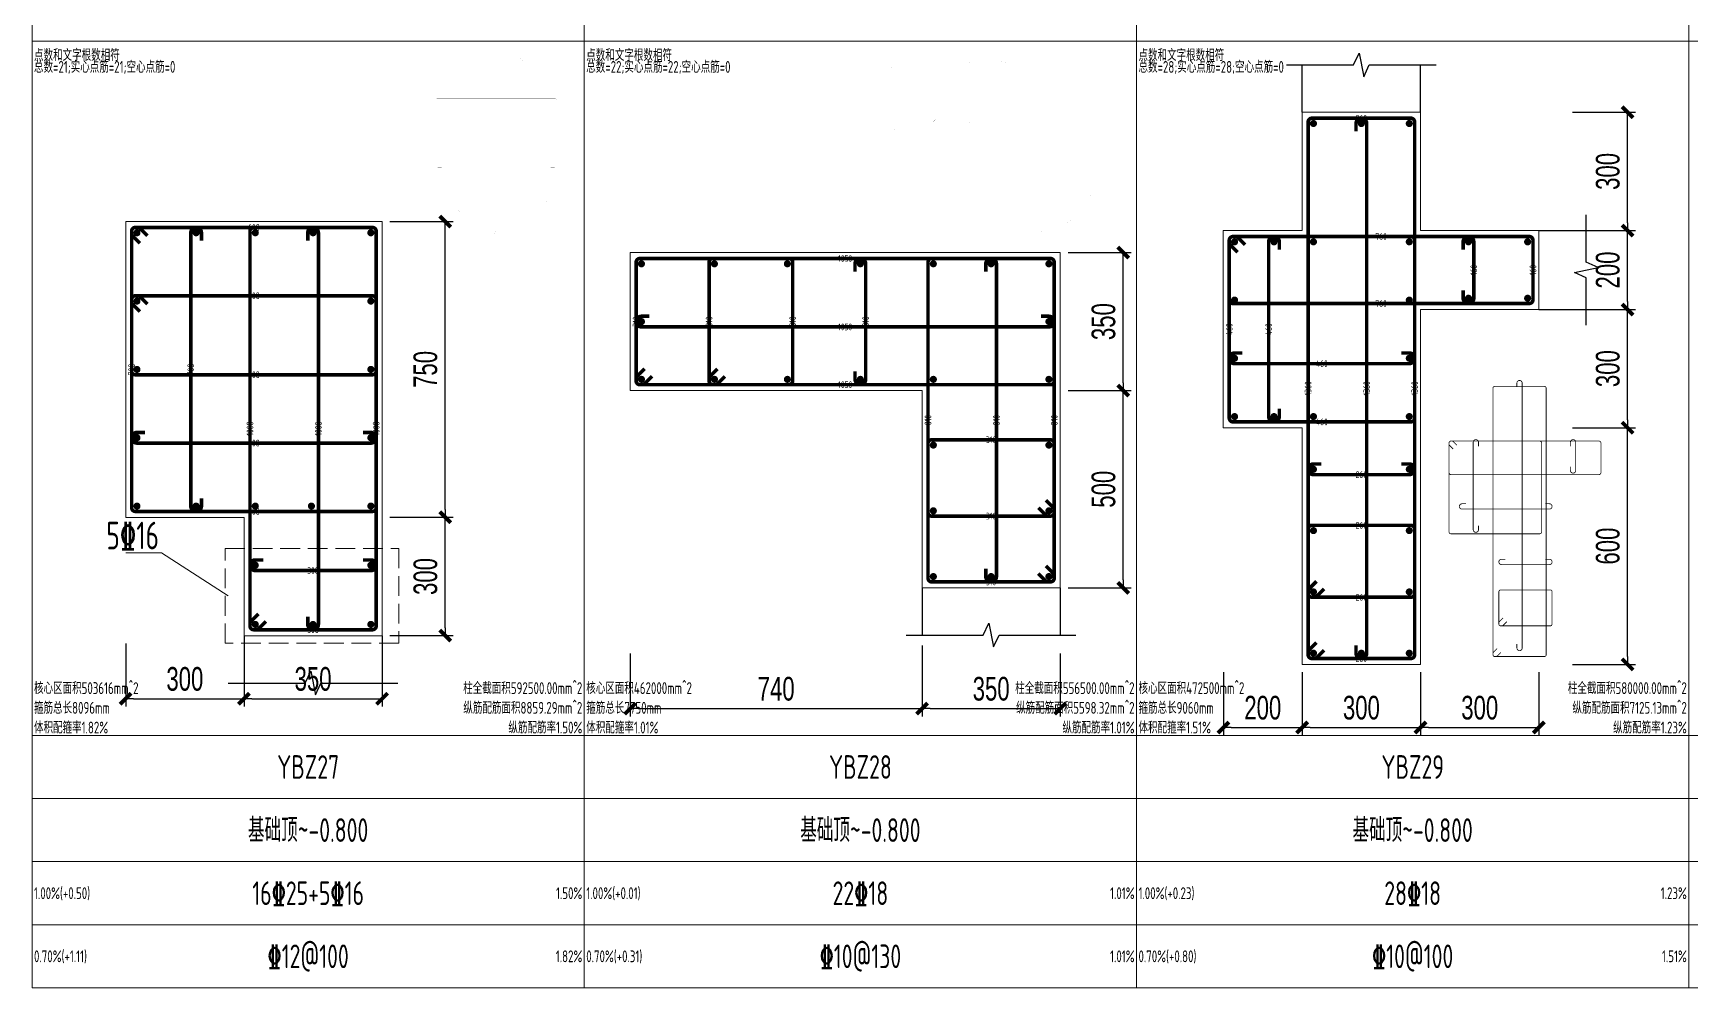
# Model space of a CAD drawing. Extents: x 5874492 to 7194610, y -939842 to -279257.
# Drawn here: x 6435375 to 6456374, y -486477 to -474374 of the extents above; entities that cross this region are included whole.
import ezdxf
from ezdxf.enums import TextEntityAlignment as Align

# ---------------------------------------------------------------- set-up
doc = ezdxf.new("R2010")
doc.units = 0
doc.header["$LTSCALE"] = 1000
doc.linetypes.add('DASH', pattern=[0.35, 0.25, -0.1])
for name, color, linetype, lineweight in [('S-墙柱-编号', 4, 'Continuous', 20), ('S-大样-REIN', 1, 'Continuous', 20), ('S-大样-实线', 2, 'Continuous', 20), ('S-板-楼板负筋', 1, 'Continuous', 20), ('S-通用-TAB', 7, 'Continuous', 20)]:
    doc.layers.add(name, color=color, linetype=linetype, lineweight=lineweight)
for name, color, linetype in [('S-大样-实线-pdx', 7, 'Continuous'), ('z-计算配筋', 7, 'Continuous'), ('z-详图标注', 3, 'Continuous')]:
    doc.layers.add(name, color=color, linetype=linetype)
doc.layers.add('箍筋长度', color=3, linetype='Continuous', plot=False)
doc.layers.add('配箍校核', color=34, linetype='Continuous', plot=False)
doc.styles.add('BW_Dim', font='Bweng.shx', dxfattribs={"width": 0.7, "bigfont": 'hztxt.shx'})
doc.styles.add('BW_Rein', font='tssdeng.shx', dxfattribs={"width": 0.7, "bigfont": 'hztxt.shx'})
doc.styles.add('TSSD_Rein', font='tssdeng.shx', dxfattribs={"width": 0.7, "bigfont": 'hztxt.shx'})
doc.dimstyles.new('Cyz_20_100', dxfattribs={"dimtxt": 300, "dimasz": 100, "dimexe": 100, "dimexo": 100, "dimgap": 100, "dimtad": 1, "dimdec": 0, "dimlfac": 0.2, "dimzin": 0, "dimdsep": 46, "dimtxsty": 'BW_Dim', "dimblk": '_bwk', "dimcen": 0, "dimclrt": 7, "dimadec": 0, "dimazin": 0, "dimtfac": 1, "dimtdec": 0, "dimtix": 1, "dimtmove": 2, "dimatfit": 0, "dimfxl": 0, "dimtolj": 1, "dimtzin": 0, "dimarcsym": 0})

# ---------------------------------------------------------------- blocks, each defined once
blk = doc.blocks.new('_bwk')
blk.add_line((-1, 0), (0, 0))
at = {"const_width": 0.5}
blk.add_lwpolyline([(-0.7, -0.7), (0.7, 0.7)], dxfattribs=at)
blk = doc.blocks.new('*D2213')
at = {"layer": 'Defpoints', "color": 0, "transparency": 16777216}
for p in [(6454785, -479377), (6455585, -479377), (6454785, -482377)]:
    blk.add_point(p, dxfattribs=at)
at = {"layer": 'z-详图标注', "color": 0, "lineweight": -2, "transparency": 16777216}
for p, q in [((6454885, -479377), (6455685, -479377)), ((6455585, -482277), (6455585, -479477)), ((6454885, -482377), (6455685, -482377))]:
    blk.add_line(p, q, dxfattribs=at)
at = {"layer": 'z-详图标注', "color": 0, "lineweight": -2, "transparency": 16777216, "xscale": 100, "yscale": 100, "zscale": 100}
for p, rotation in [((6455585, -479377), 90), ((6455585, -482377), 270)]:
    blk.add_blockref('_bwk', p, dxfattribs=dict(at, rotation=rotation))
at = {"layer": 'z-详图标注', "color": 7, "transparency": 16777216, "insert": (6455335, -480877), "char_height": 300, "attachment_point": 5, "rotation": 90, "style": 'BW_Dim'}
blk.add_mtext('\\A1;600', dxfattribs=at)
blk = doc.blocks.new('*D2214')
at = {"layer": 'Defpoints', "color": 0, "transparency": 16777216}
for p in [(6454785, -477877), (6455585, -477877), (6454785, -479377)]:
    blk.add_point(p, dxfattribs=at)
at = {"layer": 'z-详图标注', "color": 0, "lineweight": -2, "transparency": 16777216}
for p, q in [((6454885, -477877), (6455685, -477877)), ((6455585, -479277), (6455585, -477977)), ((6454885, -479377), (6455685, -479377))]:
    blk.add_line(p, q, dxfattribs=at)
at = {"layer": 'z-详图标注', "color": 0, "lineweight": -2, "transparency": 16777216, "xscale": 100, "yscale": 100, "zscale": 100}
for p, rotation in [((6455585, -477877), 90), ((6455585, -479377), 270)]:
    blk.add_blockref('_bwk', p, dxfattribs=dict(at, rotation=rotation))
at = {"layer": 'z-详图标注', "color": 7, "transparency": 16777216, "insert": (6455335, -478627), "char_height": 300, "attachment_point": 5, "rotation": 90, "style": 'BW_Dim'}
blk.add_mtext('\\A1;300', dxfattribs=at)
blk = doc.blocks.new('*D2215')
at = {"layer": 'Defpoints', "color": 0, "transparency": 16777216}
for p in [(6454785, -476877), (6455585, -476877), (6454785, -477877)]:
    blk.add_point(p, dxfattribs=at)
at = {"layer": 'z-详图标注', "color": 0, "lineweight": -2, "transparency": 16777216}
for p, q in [((6454885, -476877), (6455685, -476877)), ((6455585, -477777), (6455585, -476977)), ((6454885, -477877), (6455685, -477877))]:
    blk.add_line(p, q, dxfattribs=at)
at = {"layer": 'z-详图标注', "color": 0, "lineweight": -2, "transparency": 16777216, "xscale": 100, "yscale": 100, "zscale": 100}
for p, rotation in [((6455585, -476877), 90), ((6455585, -477877), 270)]:
    blk.add_blockref('_bwk', p, dxfattribs=dict(at, rotation=rotation))
at = {"layer": 'z-详图标注', "color": 7, "transparency": 16777216, "insert": (6455335, -477377), "char_height": 300, "attachment_point": 5, "rotation": 90, "style": 'BW_Dim'}
blk.add_mtext('\\A1;200', dxfattribs=at)
blk = doc.blocks.new('*D2216')
at = {"layer": 'Defpoints', "color": 0, "transparency": 16777216}
for p in [(6454785, -475377), (6455585, -475377), (6454785, -476877)]:
    blk.add_point(p, dxfattribs=at)
at = {"layer": 'z-详图标注', "color": 0, "lineweight": -2, "transparency": 16777216}
for p, q in [((6454885, -475377), (6455685, -475377)), ((6455585, -476777), (6455585, -475477)), ((6454885, -476877), (6455685, -476877))]:
    blk.add_line(p, q, dxfattribs=at)
at = {"layer": 'z-详图标注', "color": 0, "lineweight": -2, "transparency": 16777216, "xscale": 100, "yscale": 100, "zscale": 100}
for p, rotation in [((6455585, -475377), 90), ((6455585, -476877), 270)]:
    blk.add_blockref('_bwk', p, dxfattribs=dict(at, rotation=rotation))
at = {"layer": 'z-详图标注', "color": 7, "transparency": 16777216, "insert": (6455335, -476127), "char_height": 300, "attachment_point": 5, "rotation": 90, "style": 'BW_Dim'}
blk.add_mtext('\\A1;300', dxfattribs=at)
blk = doc.blocks.new('*D2217')
at = {"layer": 'Defpoints', "color": 0, "transparency": 16777216}
for p in [(6450461, -482377), (6451461, -482377), (6451461, -483177)]:
    blk.add_point(p, dxfattribs=at)
at = {"layer": 'z-详图标注', "color": 0, "lineweight": -2, "transparency": 16777216}
for p, q in [((6450461, -482477), (6450461, -483277)), ((6451461, -482477), (6451461, -483277)), ((6450561, -483177), (6451361, -483177))]:
    blk.add_line(p, q, dxfattribs=at)
at = {"layer": 'z-详图标注', "color": 0, "lineweight": -2, "transparency": 16777216, "xscale": 100, "yscale": 100, "zscale": 100, "rotation": 180}
blk.add_blockref('_bwk', (6450461, -483177), dxfattribs=at)
at = {"layer": 'z-详图标注', "color": 0, "lineweight": -2, "transparency": 16777216, "xscale": 100, "yscale": 100, "zscale": 100}
blk.add_blockref('_bwk', (6451461, -483177), dxfattribs=at)
at = {"layer": 'z-详图标注', "color": 7, "transparency": 16777216, "insert": (6450961, -482927), "char_height": 300, "attachment_point": 5, "style": 'BW_Dim'}
blk.add_mtext('\\A1;200', dxfattribs=at)
blk = doc.blocks.new('*D2218')
at = {"layer": 'Defpoints', "color": 0, "transparency": 16777216}
for p in [(6451461, -482377), (6452961, -482377), (6452961, -483177)]:
    blk.add_point(p, dxfattribs=at)
at = {"layer": 'z-详图标注', "color": 0, "lineweight": -2, "transparency": 16777216}
for p, q in [((6451461, -482477), (6451461, -483277)), ((6452961, -482477), (6452961, -483277)), ((6451561, -483177), (6452861, -483177))]:
    blk.add_line(p, q, dxfattribs=at)
at = {"layer": 'z-详图标注', "color": 0, "lineweight": -2, "transparency": 16777216, "xscale": 100, "yscale": 100, "zscale": 100, "rotation": 180}
blk.add_blockref('_bwk', (6451461, -483177), dxfattribs=at)
at = {"layer": 'z-详图标注', "color": 0, "lineweight": -2, "transparency": 16777216, "xscale": 100, "yscale": 100, "zscale": 100}
blk.add_blockref('_bwk', (6452961, -483177), dxfattribs=at)
at = {"layer": 'z-详图标注', "color": 7, "transparency": 16777216, "insert": (6452211, -482927), "char_height": 300, "attachment_point": 5, "style": 'BW_Dim'}
blk.add_mtext('\\A1;300', dxfattribs=at)
blk = doc.blocks.new('*D2219')
at = {"layer": 'Defpoints', "color": 0, "transparency": 16777216}
for p in [(6452961, -482377), (6454461, -482377), (6454461, -483177)]:
    blk.add_point(p, dxfattribs=at)
at = {"layer": 'z-详图标注', "color": 0, "lineweight": -2, "transparency": 16777216}
for p, q in [((6452961, -482477), (6452961, -483277)), ((6454461, -482477), (6454461, -483277)), ((6453061, -483177), (6454361, -483177))]:
    blk.add_line(p, q, dxfattribs=at)
at = {"layer": 'z-详图标注', "color": 0, "lineweight": -2, "transparency": 16777216, "xscale": 100, "yscale": 100, "zscale": 100, "rotation": 180}
blk.add_blockref('_bwk', (6452961, -483177), dxfattribs=at)
at = {"layer": 'z-详图标注', "color": 0, "lineweight": -2, "transparency": 16777216, "xscale": 100, "yscale": 100, "zscale": 100}
blk.add_blockref('_bwk', (6454461, -483177), dxfattribs=at)
at = {"layer": 'z-详图标注', "color": 7, "transparency": 16777216, "insert": (6453711, -482927), "char_height": 300, "attachment_point": 5, "style": 'BW_Dim'}
blk.add_mtext('\\A1;300', dxfattribs=at)
blk = doc.blocks.new('*D2303')
at = {"layer": 'Defpoints', "color": 0, "transparency": 16777216}
for p in [(6439798, -480512), (6440598, -480512), (6439798, -482012)]:
    blk.add_point(p, dxfattribs=at)
at = {"layer": 'z-详图标注', "color": 0, "lineweight": -2, "transparency": 16777216}
for p, q in [((6439898, -480512), (6440698, -480512)), ((6440598, -481912), (6440598, -480612)), ((6439898, -482012), (6440698, -482012))]:
    blk.add_line(p, q, dxfattribs=at)
at = {"layer": 'z-详图标注', "color": 0, "lineweight": -2, "transparency": 16777216, "xscale": 100, "yscale": 100, "zscale": 100}
for p, rotation in [((6440598, -480512), 90), ((6440598, -482012), 270)]:
    blk.add_blockref('_bwk', p, dxfattribs=dict(at, rotation=rotation))
at = {"layer": 'z-详图标注', "color": 7, "transparency": 16777216, "insert": (6440348, -481262), "char_height": 300, "attachment_point": 5, "rotation": 90, "style": 'BW_Dim'}
blk.add_mtext('\\A1;300', dxfattribs=at)
blk = doc.blocks.new('*D2304')
at = {"layer": 'Defpoints', "color": 0, "transparency": 16777216}
for p in [(6439798, -476762), (6440598, -476762), (6439798, -480512)]:
    blk.add_point(p, dxfattribs=at)
at = {"layer": 'z-详图标注', "color": 0, "lineweight": -2, "transparency": 16777216}
for p, q in [((6439898, -476762), (6440698, -476762)), ((6440598, -480412), (6440598, -476862)), ((6439898, -480512), (6440698, -480512))]:
    blk.add_line(p, q, dxfattribs=at)
at = {"layer": 'z-详图标注', "color": 0, "lineweight": -2, "transparency": 16777216, "xscale": 100, "yscale": 100, "zscale": 100}
for p, rotation in [((6440598, -476762), 90), ((6440598, -480512), 270)]:
    blk.add_blockref('_bwk', p, dxfattribs=dict(at, rotation=rotation))
at = {"layer": 'z-详图标注', "color": 7, "transparency": 16777216, "insert": (6440348, -478637), "char_height": 300, "attachment_point": 5, "rotation": 90, "style": 'BW_Dim'}
blk.add_mtext('\\A1;750', dxfattribs=at)
blk = doc.blocks.new('*D2305')
at = {"layer": 'Defpoints', "color": 0, "transparency": 16777216}
for p in [(6436548, -482012), (6438048, -482012), (6438048, -482812)]:
    blk.add_point(p, dxfattribs=at)
at = {"layer": 'z-详图标注', "color": 0, "lineweight": -2, "transparency": 16777216}
for p, q in [((6436548, -482112), (6436548, -482912)), ((6438048, -482112), (6438048, -482912)), ((6436648, -482812), (6437948, -482812))]:
    blk.add_line(p, q, dxfattribs=at)
at = {"layer": 'z-详图标注', "color": 0, "lineweight": -2, "transparency": 16777216, "xscale": 100, "yscale": 100, "zscale": 100, "rotation": 180}
blk.add_blockref('_bwk', (6436548, -482812), dxfattribs=at)
at = {"layer": 'z-详图标注', "color": 0, "lineweight": -2, "transparency": 16777216, "xscale": 100, "yscale": 100, "zscale": 100}
blk.add_blockref('_bwk', (6438048, -482812), dxfattribs=at)
at = {"layer": 'z-详图标注', "color": 7, "transparency": 16777216, "insert": (6437298, -482562), "char_height": 300, "attachment_point": 5, "style": 'BW_Dim'}
blk.add_mtext('\\A1;300', dxfattribs=at)
blk = doc.blocks.new('*D2306')
at = {"layer": 'Defpoints', "color": 0, "transparency": 16777216}
for p in [(6438048, -482012), (6439798, -482012), (6439798, -482812)]:
    blk.add_point(p, dxfattribs=at)
at = {"layer": 'z-详图标注', "color": 0, "lineweight": -2, "transparency": 16777216}
for p, q in [((6438048, -482112), (6438048, -482912)), ((6439798, -482112), (6439798, -482912)), ((6438148, -482812), (6439698, -482812))]:
    blk.add_line(p, q, dxfattribs=at)
at = {"layer": 'z-详图标注', "color": 0, "lineweight": -2, "transparency": 16777216, "xscale": 100, "yscale": 100, "zscale": 100, "rotation": 180}
blk.add_blockref('_bwk', (6438048, -482812), dxfattribs=at)
at = {"layer": 'z-详图标注', "color": 0, "lineweight": -2, "transparency": 16777216, "xscale": 100, "yscale": 100, "zscale": 100}
blk.add_blockref('_bwk', (6439798, -482812), dxfattribs=at)
at = {"layer": 'z-详图标注', "color": 7, "transparency": 16777216, "insert": (6438923, -482562), "char_height": 300, "attachment_point": 5, "style": 'BW_Dim'}
blk.add_mtext('\\A1;350', dxfattribs=at)
blk = doc.blocks.new('*D2307')
at = {"layer": 'Defpoints', "color": 0, "transparency": 16777216}
for p in [(6448393, -478906), (6449193, -478906), (6448393, -481406)]:
    blk.add_point(p, dxfattribs=at)
at = {"layer": 'z-详图标注', "color": 0, "lineweight": -2, "transparency": 16777216}
for p, q in [((6448493, -478906), (6449293, -478906)), ((6449193, -481306), (6449193, -479006)), ((6448493, -481406), (6449293, -481406))]:
    blk.add_line(p, q, dxfattribs=at)
at = {"layer": 'z-详图标注', "color": 0, "lineweight": -2, "transparency": 16777216, "xscale": 100, "yscale": 100, "zscale": 100}
for p, rotation in [((6449193, -478906), 90), ((6449193, -481406), 270)]:
    blk.add_blockref('_bwk', p, dxfattribs=dict(at, rotation=rotation))
at = {"layer": 'z-详图标注', "color": 7, "transparency": 16777216, "insert": (6448943, -480156), "char_height": 300, "attachment_point": 5, "rotation": 90, "style": 'BW_Dim'}
blk.add_mtext('\\A1;500', dxfattribs=at)
blk = doc.blocks.new('*D2308')
at = {"layer": 'Defpoints', "color": 0, "transparency": 16777216}
for p in [(6448393, -477156), (6449193, -477156), (6448393, -478906)]:
    blk.add_point(p, dxfattribs=at)
at = {"layer": 'z-详图标注', "color": 0, "lineweight": -2, "transparency": 16777216}
for p, q in [((6448493, -477156), (6449293, -477156)), ((6449193, -478806), (6449193, -477256)), ((6448493, -478906), (6449293, -478906))]:
    blk.add_line(p, q, dxfattribs=at)
at = {"layer": 'z-详图标注', "color": 0, "lineweight": -2, "transparency": 16777216, "xscale": 100, "yscale": 100, "zscale": 100}
for p, rotation in [((6449193, -477156), 90), ((6449193, -478906), 270)]:
    blk.add_blockref('_bwk', p, dxfattribs=dict(at, rotation=rotation))
at = {"layer": 'z-详图标注', "color": 7, "transparency": 16777216, "insert": (6448943, -478031), "char_height": 300, "attachment_point": 5, "rotation": 90, "style": 'BW_Dim'}
blk.add_mtext('\\A1;350', dxfattribs=at)
blk = doc.blocks.new('*D2309')
at = {"layer": 'Defpoints', "color": 0, "transparency": 16777216}
for p in [(6442943, -482137), (6446643, -482037), (6446643, -482937)]:
    blk.add_point(p, dxfattribs=at)
at = {"layer": 'z-详图标注', "color": 0, "lineweight": -2, "transparency": 16777216}
for p, q in [((6446643, -482137), (6446643, -483037)), ((6442943, -482237), (6442943, -483037)), ((6443043, -482937), (6446543, -482937))]:
    blk.add_line(p, q, dxfattribs=at)
at = {"layer": 'z-详图标注', "color": 0, "lineweight": -2, "transparency": 16777216, "xscale": 100, "yscale": 100, "zscale": 100, "rotation": 180}
blk.add_blockref('_bwk', (6442943, -482937), dxfattribs=at)
at = {"layer": 'z-详图标注', "color": 0, "lineweight": -2, "transparency": 16777216, "xscale": 100, "yscale": 100, "zscale": 100}
blk.add_blockref('_bwk', (6446643, -482937), dxfattribs=at)
at = {"layer": 'z-详图标注', "color": 7, "transparency": 16777216, "insert": (6444793, -482687), "char_height": 300, "attachment_point": 5, "style": 'BW_Dim'}
blk.add_mtext('\\A1;740', dxfattribs=at)
blk = doc.blocks.new('*D2310')
at = {"layer": 'Defpoints', "color": 0, "transparency": 16777216}
for p in [(6446643, -482137), (6448393, -482137), (6448393, -482937)]:
    blk.add_point(p, dxfattribs=at)
at = {"layer": 'z-详图标注', "color": 0, "lineweight": -2, "transparency": 16777216}
for p, q in [((6446643, -482237), (6446643, -483037)), ((6448393, -482237), (6448393, -483037)), ((6446743, -482937), (6448293, -482937))]:
    blk.add_line(p, q, dxfattribs=at)
at = {"layer": 'z-详图标注', "color": 0, "lineweight": -2, "transparency": 16777216, "xscale": 100, "yscale": 100, "zscale": 100, "rotation": 180}
blk.add_blockref('_bwk', (6446643, -482937), dxfattribs=at)
at = {"layer": 'z-详图标注', "color": 0, "lineweight": -2, "transparency": 16777216, "xscale": 100, "yscale": 100, "zscale": 100}
blk.add_blockref('_bwk', (6448393, -482937), dxfattribs=at)
at = {"layer": 'z-详图标注', "color": 7, "transparency": 16777216, "insert": (6447518, -482687), "char_height": 300, "attachment_point": 5, "style": 'BW_Dim'}
blk.add_mtext('\\A1;350', dxfattribs=at)

msp = doc.modelspace()

# ---------------------------------------------------------------- linework, layer by layer
at = {"layer": 'S-墙柱-编号'}
msp.add_lwpolyline([(6437845.2, -481507.7), (6437003.2, -480960.2), (6436549.7, -480960.2)], dxfattribs=at)
at = {"layer": 'S-墙柱-编号', "linetype": 'DASH'}
msp.add_lwpolyline([(6437807.7, -480906.7), (6440011.3, -480906.7), (6440011.3, -482108.8), (6437807.7, -482108.8)], close=True, dxfattribs=at)
at = {"layer": 'S-大样-REIN', "const_width": 45}
for points in [[(6451580.7, -475519.6, 1), (6451625.7, -475519.6, 1)], [(6452188.2, -475519.6, 1), (6452233.2, -475519.6, 1)], [(6452795.7, -475519.6, 1), (6452840.7, -475519.6, 1)], [(6436668.2, -476904.8, 1), (6436713.2, -476904.8, 1)], [(6437418.2, -476904.8, 1), (6437463.2, -476904.8, 1)], [(6438168.2, -476904.8, 1), (6438213.2, -476904.8, 1)], [(6438900.7, -476904.8, 1), (6438945.7, -476904.8, 1)], [(6439633.2, -476904.8, 1), (6439678.2, -476904.8, 1)], [(6450580.7, -477019.6, 1), (6450625.7, -477019.6, 1)], [(6451080.7, -477019.6, 1), (6451125.7, -477019.6, 1)], [(6451580.7, -477019.6, 1), (6451625.7, -477019.6, 1)], [(6452795.7, -477019.6, 1), (6452840.7, -477019.6, 1)], [(6453545.7, -477019.6, 1), (6453590.7, -477019.6, 1)], [(6454295.7, -477019.6, 1), (6454340.7, -477019.6, 1)], [(6443062.7, -477298.1, 1), (6443107.7, -477298.1, 1)], [(6443987.7, -477298.1, 1), (6444032.7, -477298.1, 1)], [(6444912.7, -477298.1, 1), (6444957.7, -477298.1, 1)], [(6445837.7, -477298.1, 1), (6445882.7, -477298.1, 1)], [(6446762.7, -477298.1, 1), (6446807.7, -477298.1, 1)], [(6447495.2, -477298.1, 1), (6447540.2, -477298.1, 1)], [(6448227.7, -477298.1, 1), (6448272.7, -477298.1, 1)], [(6436668.2, -477771, 1), (6436713.2, -477771, 1)], [(6439633.2, -477771, 1), (6439678.2, -477771, 1)], [(6450580.7, -477757.9, 1), (6450625.7, -477757.9, 1)], [(6452795.7, -477757.9, 1), (6452840.7, -477757.9, 1)], [(6453545.7, -477734.6, 1), (6453590.7, -477734.6, 1)], [(6454295.7, -477734.6, 1), (6454340.7, -477734.6, 1)], [(6443062.7, -478030.6, 1), (6443107.7, -478030.6, 1)], [(6448227.7, -478030.6, 1), (6448272.7, -478030.6, 1)], [(6450580.7, -478496.3, 1), (6450625.7, -478496.3, 1)], [(6452795.7, -478496.3, 1), (6452840.7, -478496.3, 1)], [(6436668.2, -478637.3, 1), (6436713.2, -478637.3, 1)], [(6439633.2, -478637.3, 1), (6439678.2, -478637.3, 1)], [(6443062.7, -478763.1, 1), (6443107.7, -478763.1, 1)], [(6443987.7, -478763.1, 1), (6444032.7, -478763.1, 1)], [(6444912.7, -478763.1, 1), (6444957.7, -478763.1, 1)], [(6445837.7, -478763.1, 1), (6445882.7, -478763.1, 1)], [(6446762.7, -478763.1, 1), (6446807.7, -478763.1, 1)], [(6448227.7, -478763.1, 1), (6448272.7, -478763.1, 1)], [(6450580.7, -479234.6, 1), (6450625.7, -479234.6, 1)], [(6451080.7, -479234.6, 1), (6451125.7, -479234.6, 1)], [(6451580.7, -479234.6, 1), (6451625.7, -479234.6, 1)], [(6452795.7, -479234.6, 1), (6452840.7, -479234.6, 1)], [(6436668.2, -479503.5, 1), (6436713.2, -479503.5, 1)], [(6439633.2, -479503.5, 1), (6439678.2, -479503.5, 1)], [(6446762.7, -479596.4, 1), (6446807.7, -479596.4, 1)], [(6448227.7, -479596.4, 1), (6448272.7, -479596.4, 1)], [(6451580.7, -479903.3, 1), (6451625.7, -479903.3, 1)], [(6452795.7, -479903.3, 1), (6452840.7, -479903.3, 1)], [(6436668.2, -480369.8, 1), (6436713.2, -480369.8, 1)], [(6437418.2, -480369.8, 1), (6437463.2, -480369.8, 1)], [(6438168.2, -480369.8, 1), (6438213.2, -480369.8, 1)], [(6438879.9, -480369.8, 1), (6438924.9, -480369.8, 1)], [(6439633.2, -480369.8, 1), (6439678.2, -480369.8, 1)], [(6446762.7, -480429.7, 1), (6446807.7, -480429.7, 1)], [(6448227.7, -480429.7, 1), (6448272.7, -480429.7, 1)], [(6451580.7, -480680.4, 1), (6451625.7, -480680.4, 1)], [(6452795.7, -480680.4, 1), (6452840.7, -480680.4, 1)], [(6438168.2, -481119.8, 1), (6438213.2, -481119.8, 1)], [(6439633.2, -481119.8, 1), (6439678.2, -481119.8, 1)], [(6446762.7, -481263.1, 1), (6446807.7, -481263.1, 1)], [(6447495.2, -481263.1, 1), (6447540.2, -481263.1, 1)], [(6448227.7, -481263.1, 1), (6448272.7, -481263.1, 1)], [(6451580.7, -481457.5, 1), (6451625.7, -481457.5, 1)], [(6452795.7, -481457.5, 1), (6452840.7, -481457.5, 1)], [(6438168.2, -481869.8, 1), (6438213.2, -481869.8, 1)], [(6438900.7, -481869.8, 1), (6438945.7, -481869.8, 1)], [(6439633.2, -481869.8, 1), (6439678.2, -481869.8, 1)], [(6451580.7, -482234.6, 1), (6451625.7, -482234.6, 1)], [(6452188.2, -482234.6, 1), (6452233.2, -482234.6, 1)], [(6452795.7, -482234.6, 1), (6452840.7, -482234.6, 1)]]:
    msp.add_lwpolyline(points, format="xyb", close=True, dxfattribs=at)
at = {"layer": 'S-大样-实线'}
for points in [[(6451460.7, -482377.1), (6452960.7, -482377.1), (6452960.7, -477877.1), (6454460.7, -477877.1), (6454460.7, -476877.1), (6452960.7, -476877.1), (6452960.7, -475377.1), (6451460.7, -475377.1), (6451460.7, -476877.1), (6450460.7, -476877.1), (6450460.7, -479377.1), (6451460.7, -479377.1)], [(6438048.2, -480512.3), (6438048.2, -482012.3), (6439798.2, -482012.3), (6439798.2, -476762.3), (6436548.2, -476762.3), (6436548.2, -480512.3)], [(6446642.7, -478905.6), (6445892.7, -478905.6), (6445892.7, -478905.6), (6442942.7, -478905.6), (6442942.7, -477155.6), (6448392.7, -477155.6), (6448392.7, -481405.6), (6446642.7, -481405.6)]]:
    msp.add_lwpolyline(points, close=True, dxfattribs=at)
at = {"layer": 'S-大样-实线-pdx'}
for points in [[(6451260.7, -474777.1), (6452110.7, -474777.1), (6452180.7, -474627.1), (6452240.7, -474927.1), (6452310.7, -474777.1), (6453160.7, -474777.1)], [(6451460.7, -475377.1), (6451460.7, -474777.1)], [(6452960.7, -475377.1), (6452960.7, -474777.1)], [(6455060.7, -478077.1), (6455060.7, -477477.1), (6454910.7, -477407.1), (6455210.7, -477347.1), (6455060.7, -477277.1), (6455060.7, -476677.1)], [(6454460.7, -476877.1), (6455060.7, -476877.1)], [(6454460.7, -477877.1), (6455060.7, -477877.1)], [(6446642.7, -481405.6), (6446642.7, -482005.6)], [(6448392.7, -481405.6), (6448392.7, -482005.6)], [(6446442.7, -482005.6), (6447417.7, -482005.6), (6447487.7, -481855.6), (6447547.7, -482155.6), (6447617.7, -482005.6), (6448592.7, -482005.6)], [(6438048.2, -482012.3), (6438048.2, -482612.3)], [(6439798.2, -482012.3), (6439798.2, -482612.3)], [(6437848.2, -482612.3), (6438823.2, -482612.3), (6438893.2, -482462.3), (6438953.2, -482762.3), (6439023.2, -482612.3), (6439998.2, -482612.3)]]:
    msp.add_lwpolyline(points, dxfattribs=at)
at = {"layer": 'S-板-楼板负筋', "color": 1}
for points, const_width in [([(6440390.3, -474818.1), (6440344.3, -474772.2, -0.1989124), (6440337.3, -474755.2), (6440337.3, -474741.4, -0.4142136), (6440361.3, -474717.4), (6441863.3, -474717.4, -0.4142136), (6441887.3, -474741.4), (6441887.3, -476493.4, -0.4142136), (6441863.3, -476517.4), (6440361.3, -476517.4, -0.4142136), (6440337.3, -476493.4), (6440337.3, -474741.4, -0.4142136), (6440361.3, -474717.4), (6440375, -474717.4, -0.1989124), (6440392, -474724.5), (6440438, -474770.4)], 0.15), ([(6441244.2, -477270.7), (6441198.3, -477316.6, -0.1989124), (6441181.3, -477323.7), (6441167.5, -477323.7, -0.4142136), (6441143.5, -477299.7), (6441143.5, -474797.7, -0.4142136), (6441167.5, -474773.7), (6441919.5, -474773.7, -0.4142136), (6441943.5, -474797.7), (6441943.5, -477299.7, -0.4142136), (6441919.5, -477323.7), (6441167.5, -477323.7, -0.4142136), (6441143.5, -477299.7), (6441143.5, -477285.9, -0.1989124), (6441150.5, -477268.9), (6441196.5, -477223)], 0.15), ([(6446300, -475498.5), (6446254, -475544.4, 0.1989124), (6446247, -475561.4), (6446247, -475575.2, 0.4142136), (6446271, -475599.2), (6448873, -475599.2, 0.4142136), (6448897, -475575.2), (6448897, -474823.2, 0.4142136), (6448873, -474799.2), (6446271, -474799.2, 0.4142136), (6446247, -474823.2), (6446247, -475575.2, 0.4142136), (6446271, -475599.2), (6446284.8, -475599.2, 0.1989124), (6446301.7, -475592.1), (6446347.7, -475546.2)], 0.15), ([(6448852.5, -476852.4), (6448898.5, -476898.4, 0.1989124), (6448915.4, -476905.4), (6448929.2, -476905.4, 0.4142136), (6448953.2, -476881.4), (6448953.2, -474879.4, 0.4142136), (6448929.2, -474855.4), (6448177.2, -474855.4, 0.4142136), (6448153.2, -474879.4), (6448153.2, -476881.4, 0.4142136), (6448177.2, -476905.4), (6448929.2, -476905.4, 0.4142136), (6448953.2, -476881.4), (6448953.2, -476867.6, 0.1989124), (6448946.2, -476850.7), (6448900.2, -476804.7)], 0.15), ([(6436729.2, -477038.7), (6436637.3, -476946.8, -0.1989124), (6436623.2, -476912.8), (6436623.2, -476885.3, -0.4142136), (6436671.2, -476837.3), (6439675.2, -476837.3, -0.4142136), (6439723.2, -476885.3), (6439723.2, -480389.3, -0.4142136), (6439675.2, -480437.3), (6436671.2, -480437.3, -0.4142136), (6436623.2, -480389.3), (6436623.2, -476885.3, -0.4142136), (6436671.2, -476837.3), (6436698.8, -476837.3, -0.1989124), (6436732.7, -476851.3), (6436824.7, -476943.2)], 45), ([(6438324.7, -481831.3), (6438232.7, -481923.2, -0.1989124), (6438198.8, -481937.3), (6438171.2, -481937.3, -0.4142136), (6438123.2, -481889.3), (6438123.2, -476885.3, -0.4142136), (6438171.2, -476837.3), (6439675.2, -476837.3, -0.4142136), (6439723.2, -476885.3), (6439723.2, -481889.3, -0.4142136), (6439675.2, -481937.3), (6438171.2, -481937.3, -0.4142136), (6438123.2, -481889.3), (6438123.2, -481861.7, -0.1989124), (6438137.3, -481827.7), (6438229.2, -481735.8)], 45), ([(6443123.7, -478629.1), (6443031.8, -478721, 0.1989124), (6443017.7, -478755), (6443017.7, -478782.6, 0.4142136), (6443065.7, -478830.6), (6448269.7, -478830.6, 0.4142136), (6448317.7, -478782.6), (6448317.7, -477278.6, 0.4142136), (6448269.7, -477230.6), (6443065.7, -477230.6, 0.4142136), (6443017.7, -477278.6), (6443017.7, -478782.6, 0.4142136), (6443065.7, -478830.6), (6443093.3, -478830.6, 0.1989124), (6443127.2, -478816.5), (6443219.2, -478724.6)], 45), ([(6448116.3, -481224.6), (6448208.2, -481316.5, 0.1989124), (6448242.1, -481330.6), (6448269.7, -481330.6, 0.4142136), (6448317.7, -481282.6), (6448317.7, -477278.6, 0.4142136), (6448269.7, -477230.6), (6446765.7, -477230.6, 0.4142136), (6446717.7, -477278.6), (6446717.7, -481282.6, 0.4142136), (6446765.7, -481330.6), (6448269.7, -481330.6, 0.4142136), (6448317.7, -481282.6), (6448317.7, -481255, 0.1989124), (6448303.7, -481221), (6448211.7, -481129.1)], 45)]:
    msp.add_lwpolyline(points, format="xyb", dxfattribs=dict(at, const_width=const_width))
at = {"layer": 'S-板-楼板负筋'}
for points, const_width in [([(6441509.8, -474782.4), (6441509.8, -474732.4, -1), (6441577.3, -474732.4), (6441577.3, -477214.9, -1), (6441509.8, -477214.9), (6441509.8, -477164.9)], 0.15), ([(6446810.2, -475471.2), (6446764.2, -475517.1, -0.1989124), (6446747.3, -475524.2), (6446733.5, -475524.2, -0.4142136), (6446709.5, -475500.2), (6446709.5, -474748.2, -0.4142136), (6446733.5, -474724.2), (6447215.5, -474724.2, -0.4142136), (6447239.5, -474748.2), (6447239.5, -475500.2, -0.4142136), (6447215.5, -475524.2), (6446733.5, -475524.2, -0.4142136), (6446709.5, -475500.2), (6446709.5, -475486.4, -0.1989124), (6446716.5, -475469.4), (6446762.5, -475423.5)], 0.15), ([(6447634.5, -474807.9), (6447634.5, -474757.9, -1), (6447702, -474757.9), (6447702, -475490.4, -1), (6447634.5, -475490.4), (6447634.5, -475440.4)], 0.15), ([(6448463.2, -474807.9), (6448463.2, -474757.9, -1), (6448530.7, -474757.9), (6448530.7, -476740.4, -1), (6448463.2, -476740.4), (6448463.2, -476690.4)], 0.15), ([(6440836, -476564.9), (6440836, -476614.9, -1), (6440768.5, -476614.9), (6440768.5, -474882.4, -1), (6440836, -474882.4), (6440836, -474932.4)], 0.15), ([(6440521.5, -475307.5), (6440475.5, -475261.6, -0.1989124), (6440468.5, -475244.6), (6440468.5, -475230.8, -0.4142136), (6440492.5, -475206.8), (6441994.5, -475206.8, -0.4142136), (6442018.5, -475230.8), (6442018.5, -475683.4, -0.4142136), (6441994.5, -475707.4), (6440492.5, -475707.4, -0.4142136), (6440468.5, -475683.4), (6440468.5, -475230.8, -0.4142136), (6440492.5, -475206.8), (6440506.3, -475206.8, -0.1989124), (6440523.3, -475213.8), (6440569.2, -475259.8)], 0.15), ([(6448888.2, -475165.4), (6448938.2, -475165.4, -1), (6448938.2, -475232.9), (6446355.7, -475232.9, -1), (6446355.7, -475165.4), (6446405.7, -475165.4)], 0.15), ([(6451737.1, -482196.1), (6451645.2, -482288, -0.1989124), (6451611.3, -482302.1), (6451583.7, -482302.1, -0.4142136), (6451535.7, -482254.1), (6451535.7, -475500.1, -0.4142136), (6451583.7, -475452.1), (6452837.7, -475452.1, -0.4142136), (6452885.7, -475500.1), (6452885.7, -482254.1, -0.4142136), (6452837.7, -482302.1), (6451583.7, -482302.1, -0.4142136), (6451535.7, -482254.1), (6451535.7, -482226.5, -0.1989124), (6451549.8, -482192.6), (6451641.7, -482100.7)], 45), ([(6452143.2, -475619.6), (6452143.2, -475519.6, -1), (6452278.2, -475519.6), (6452278.2, -482234.6, -1), (6452143.2, -482234.6), (6452143.2, -482134.6)], 45), ([(6448769, -476331.8), (6448814.9, -476377.8, -0.1989124), (6448822, -476394.7), (6448822, -476408.5, -0.4142136), (6448798, -476432.5), (6448046, -476432.5, -0.4142136), (6448022, -476408.5), (6448022, -475972.3, -0.4142136), (6448046, -475948.3), (6448798, -475948.3, -0.4142136), (6448822, -475972.3), (6448822, -476408.5, -0.4142136), (6448798, -476432.5), (6448784.2, -476432.5, -0.1989124), (6448767.2, -476425.5), (6448721.3, -476379.5)], 0.15), ([(6441934.8, -476073.1), (6441984.8, -476073.1, -1), (6441984.8, -476140.6), (6440502.3, -476140.6, -1), (6440502.3, -476073.1), (6440552.3, -476073.1)], 0.15), ([(6437508.2, -480269.8), (6437508.2, -480369.8, -1), (6437373.2, -480369.8), (6437373.2, -476904.8, -1), (6437508.2, -476904.8), (6437508.2, -477004.8)], 45), ([(6438855.7, -477004.8), (6438855.7, -476904.8, -1), (6438990.7, -476904.8), (6438990.7, -481869.8, -1), (6438855.7, -481869.8), (6438855.7, -481769.8)], 45), ([(6441934.8, -476881.2), (6441984.8, -476881.2, -1), (6441984.8, -476948.7), (6441252.3, -476948.7, -1), (6441252.3, -476881.2), (6441302.3, -476881.2)], 0.15), ([(6450641.7, -477153.5), (6450549.8, -477061.6, -0.1989124), (6450535.7, -477027.7), (6450535.7, -477000.1, -0.4142136), (6450583.7, -476952.1), (6452837.7, -476952.1, -0.4142136), (6452885.7, -477000.1), (6452885.7, -479254.1, -0.4142136), (6452837.7, -479302.1), (6450583.7, -479302.1, -0.4142136), (6450535.7, -479254.1), (6450535.7, -477000.1, -0.4142136), (6450583.7, -476952.1), (6450611.3, -476952.1, -0.1989124), (6450645.2, -476966.2), (6450737.1, -477058.1)], 45), ([(6450641.7, -477153.5), (6450549.8, -477061.6, -0.1989124), (6450535.7, -477027.7), (6450535.7, -477000.1, -0.4142136), (6450583.7, -476952.1), (6454337.7, -476952.1, -0.4142136), (6454385.7, -477000.1), (6454385.7, -477754.1, -0.4142136), (6454337.7, -477802.1), (6450583.7, -477802.1, -0.4142136), (6450535.7, -477754.1), (6450535.7, -477000.1, -0.4142136), (6450583.7, -476952.1), (6450611.3, -476952.1, -0.1989124), (6450645.2, -476966.2), (6450737.1, -477058.1)], 45), ([(6451170.7, -479134.6), (6451170.7, -479234.6, -1), (6451035.7, -479234.6), (6451035.7, -477019.6, -1), (6451170.7, -477019.6), (6451170.7, -477119.6)], 45), ([(6453500.7, -477119.6), (6453500.7, -477019.6, -1), (6453635.7, -477019.6), (6453635.7, -477734.6, -1), (6453500.7, -477734.6), (6453500.7, -477634.6)], 45), ([(6444144.2, -478724.6), (6444052.2, -478816.5, -0.1989124), (6444018.3, -478830.6), (6443990.7, -478830.6, -0.4142136), (6443942.7, -478782.6), (6443942.7, -477278.6, -0.4142136), (6443990.7, -477230.6), (6444954.7, -477230.6, -0.4142136), (6445002.7, -477278.6), (6445002.7, -478782.6, -0.4142136), (6444954.7, -478830.6), (6443990.7, -478830.6, -0.4142136), (6443942.7, -478782.6), (6443942.7, -478755, -0.1989124), (6443956.8, -478721), (6444048.7, -478629.1)], 45), ([(6445792.7, -477398.1), (6445792.7, -477298.1, -1), (6445927.7, -477298.1), (6445927.7, -478763.1, -1), (6445792.7, -478763.1), (6445792.7, -478663.1)], 45), ([(6447450.2, -477398.1), (6447450.2, -477298.1, -1), (6447585.2, -477298.1), (6447585.2, -481263.1, -1), (6447450.2, -481263.1), (6447450.2, -481163.1)], 45), ([(6436729.2, -477905), (6436637.3, -477813, -0.1989124), (6436623.2, -477779.1), (6436623.2, -477751.5, -0.4142136), (6436671.2, -477703.5), (6439675.2, -477703.5, -0.4142136), (6439723.2, -477751.5), (6439723.2, -478656.8, -0.4142136), (6439675.2, -478704.8), (6436671.2, -478704.8, -0.4142136), (6436623.2, -478656.8), (6436623.2, -477751.5, -0.4142136), (6436671.2, -477703.5), (6436698.8, -477703.5, -0.1989124), (6436732.7, -477717.6), (6436824.7, -477809.5)], 45), ([(6448150.2, -477963.1), (6448250.2, -477963.1, -1), (6448250.2, -478098.1), (6443085.2, -478098.1, -1), (6443085.2, -477963.1), (6443185.2, -477963.1)], 45), ([(6452718.2, -478428.8), (6452818.2, -478428.8, -1), (6452818.2, -478563.8), (6450603.2, -478563.8, -1), (6450603.2, -478428.8), (6450703.2, -478428.8)], 45), ([(6454181.9, -478860.6), (6454181.9, -478810.6, -1), (6454249.4, -478810.6), (6454249.4, -482168.1, -1), (6454181.9, -482168.1), (6454181.9, -482118.1)], 10), ([(6453978.8, -482223.9), (6453932.9, -482269.8, -0.1989124), (6453915.9, -482276.9), (6453902.1, -482276.9, -0.4142136), (6453878.1, -482252.9), (6453878.1, -478875.9, -0.4142136), (6453902.1, -478851.9), (6454529.1, -478851.9, -0.4142136), (6454553.1, -478875.9), (6454553.1, -482252.9, -0.4142136), (6454529.1, -482276.9), (6453902.1, -482276.9, -0.4142136), (6453878.1, -482252.9), (6453878.1, -482239.1, -0.1989124), (6453885.1, -482222.1), (6453931.1, -482176.2)], 10), ([(6439555.7, -479436), (6439655.7, -479436, -1), (6439655.7, -479571), (6436690.7, -479571, -1), (6436690.7, -479436), (6436790.7, -479436)], 45), ([(6448211.7, -480295.8), (6448303.7, -480387.7, -0.1989124), (6448317.7, -480421.6), (6448317.7, -480449.2, -0.4142136), (6448269.7, -480497.2), (6446765.7, -480497.2, -0.4142136), (6446717.7, -480449.2), (6446717.7, -479576.9, -0.4142136), (6446765.7, -479528.9), (6448269.7, -479528.9, -0.4142136), (6448317.7, -479576.9), (6448317.7, -480449.2, -0.4142136), (6448269.7, -480497.2), (6448242.1, -480497.2, -0.1989124), (6448208.2, -480483.2), (6448116.3, -480391.2)], 45), ([(6453374.8, -479646.3), (6453328.9, -479600.4, -0.1989124), (6453321.9, -479583.4), (6453321.9, -479569.6, -0.4142136), (6453345.9, -479545.6), (6455222.9, -479545.6, -0.4142136), (6455246.9, -479569.6), (6455246.9, -479946.6, -0.4142136), (6455222.9, -479970.6), (6453345.9, -479970.6, -0.4142136), (6453321.9, -479946.6), (6453321.9, -479569.6, -0.4142136), (6453345.9, -479545.6), (6453359.6, -479545.6, -0.1989124), (6453376.6, -479552.7), (6453422.6, -479598.6)], 10), ([(6453374.8, -479646.3), (6453328.9, -479600.4, -0.1989124), (6453321.9, -479583.4), (6453321.9, -479569.6, -0.4142136), (6453345.9, -479545.6), (6454472.9, -479545.6, -0.4142136), (6454496.9, -479569.6), (6454496.9, -480696.6, -0.4142136), (6454472.9, -480720.6), (6453345.9, -480720.6, -0.4142136), (6453321.9, -480696.6), (6453321.9, -479569.6, -0.4142136), (6453345.9, -479545.6), (6453359.6, -479545.6, -0.1989124), (6453376.6, -479552.7), (6453422.6, -479598.6)], 10), ([(6453695.6, -480618.1), (6453695.6, -480668.1, -1), (6453628.1, -480668.1), (6453628.1, -479560.6, -1), (6453695.6, -479560.6), (6453695.6, -479610.6)], 10), ([(6454860.6, -479610.6), (6454860.6, -479560.6, -1), (6454928.1, -479560.6), (6454928.1, -479918.1, -1), (6454860.6, -479918.1), (6454860.6, -479868.1)], 10), ([(6452718.2, -479835.8), (6452818.2, -479835.8, -1), (6452818.2, -479970.8), (6451603.2, -479970.8, -1), (6451603.2, -479835.8), (6451703.2, -479835.8)], 45), ([(6454544.4, -480340.2), (6454594.4, -480340.2, -1), (6454594.4, -480407.7), (6453486.9, -480407.7, -1), (6453486.9, -480340.2), (6453536.9, -480340.2)], 10), ([(6451641.7, -481323.6), (6451549.8, -481415.5, 0.1989124), (6451535.7, -481449.4), (6451535.7, -481477, 0.4142136), (6451583.7, -481525), (6452837.7, -481525, 0.4142136), (6452885.7, -481477), (6452885.7, -480660.9, 0.4142136), (6452837.7, -480612.9), (6451583.7, -480612.9, 0.4142136), (6451535.7, -480660.9), (6451535.7, -481477, 0.4142136), (6451583.7, -481525), (6451611.3, -481525, 0.1989124), (6451645.2, -481510.9), (6451737.1, -481419)], 45), ([(6439555.7, -481052.3), (6439655.7, -481052.3, -1), (6439655.7, -481187.3), (6438190.7, -481187.3, -1), (6438190.7, -481052.3), (6438290.7, -481052.3)], 45), ([(6454544.4, -481043.7), (6454594.4, -481043.7, -1), (6454594.4, -481111.2), (6453986.9, -481111.2, -1), (6453986.9, -481043.7), (6454036.9, -481043.7)], 10), ([(6454006.1, -481787.6), (6453960.1, -481833.6, 0.1989124), (6453953.1, -481850.5), (6453953.1, -481864.3, 0.4142136), (6453977.1, -481888.3), (6454604.1, -481888.3, 0.4142136), (6454628.1, -481864.3), (6454628.1, -481456.3, 0.4142136), (6454604.1, -481432.3), (6453977.1, -481432.3, 0.4142136), (6453953.1, -481456.3), (6453953.1, -481864.3, 0.4142136), (6453977.1, -481888.3), (6453990.9, -481888.3, 0.1989124), (6454007.9, -481881.3), (6454053.8, -481835.3)], 10)]:
    msp.add_lwpolyline(points, format="xyb", dxfattribs=dict(at, const_width=const_width))
at = {"layer": 'S-通用-TAB'}
for points in [[(6435360.7, -474477.1), (6435360.7, -462477.1), (6442360.7, -462477.1), (6442360.7, -474477.1), (6435360.7, -474477.1), (6435360.7, -471277.1), (6442360.7, -471277.1), (6442360.7, -472077.1), (6435360.7, -472077.1), (6435360.7, -472877.1), (6442360.7, -472877.1), (6442360.7, -473677.1), (6435360.7, -473677.1), (6435360.7, -474477.1)], [(6442360.7, -474477.1), (6442360.7, -462477.1), (6449360.7, -462477.1), (6449360.7, -474477.1), (6442360.7, -474477.1), (6442360.7, -471277.1), (6449360.7, -471277.1), (6449360.7, -472077.1), (6442360.7, -472077.1), (6442360.7, -472877.1), (6449360.7, -472877.1), (6449360.7, -473677.1), (6442360.7, -473677.1), (6442360.7, -474477.1)], [(6449360.7, -474477.1), (6449360.7, -462477.1), (6456360.7, -462477.1), (6456360.7, -474477.1), (6449360.7, -474477.1), (6449360.7, -471277.1), (6456360.7, -471277.1), (6456360.7, -472077.1), (6449360.7, -472077.1), (6449360.7, -472877.1), (6456360.7, -472877.1), (6456360.7, -473677.1), (6449360.7, -473677.1), (6449360.7, -474477.1)], [(6456360.7, -474477.1), (6456360.7, -462477.1), (6463360.7, -462477.1), (6463360.7, -474477.1), (6456360.7, -474477.1), (6456360.7, -471277.1), (6463360.7, -471277.1), (6463360.7, -472077.1), (6456360.7, -472077.1), (6456360.7, -472877.1), (6463360.7, -472877.1), (6463360.7, -473677.1), (6456360.7, -473677.1), (6456360.7, -474477.1)], [(6435360.7, -486477.1), (6435360.7, -474477.1), (6442360.7, -474477.1), (6442360.7, -486477.1), (6435360.7, -486477.1), (6435360.7, -483277.1), (6442360.7, -483277.1), (6442360.7, -484077.1), (6435360.7, -484077.1), (6435360.7, -484877.1), (6442360.7, -484877.1), (6442360.7, -485677.1), (6435360.7, -485677.1), (6435360.7, -486477.1)], [(6442360.7, -486477.1), (6442360.7, -474477.1), (6449360.7, -474477.1), (6449360.7, -486477.1), (6442360.7, -486477.1), (6442360.7, -483277.1), (6449360.7, -483277.1), (6449360.7, -484077.1), (6442360.7, -484077.1), (6442360.7, -484877.1), (6449360.7, -484877.1), (6449360.7, -485677.1), (6442360.7, -485677.1), (6442360.7, -486477.1)], [(6449360.7, -486477.1), (6449360.7, -474477.1), (6456360.7, -474477.1), (6456360.7, -486477.1), (6449360.7, -486477.1), (6449360.7, -483277.1), (6456360.7, -483277.1), (6456360.7, -484077.1), (6449360.7, -484077.1), (6449360.7, -484877.1), (6456360.7, -484877.1), (6456360.7, -485677.1), (6449360.7, -485677.1), (6449360.7, -486477.1)]]:
    msp.add_lwpolyline(points, dxfattribs=at)
msp.add_lwpolyline([(6456360.7, -474477.1), (6467945.7, -474477.1), (6467945.7, -486477.1), (6456360.7, -486477.1), (6456360.7, -483277.1), (6467945.7, -483277.1), (6467945.7, -484077.1), (6456360.7, -484077.1), (6456360.7, -484877.1), (6467945.7, -484877.1), (6467945.7, -485677.1), (6456360.7, -485677.1)], close=True, dxfattribs=at)

# ---------------------------------------------------------------- texts
at = {"layer": 'S-墙柱-编号', "style": 'TSSD_Rein', "width": 0.7}
msp.add_text('5\x8416', height=350, dxfattribs=at).set_placement((6436636.2, -480742.6), align=Align.MIDDLE_CENTER)
at = {"layer": 'z-计算配筋', "color": 3, "style": 'BW_Rein', "width": 0.7}
for s, p in [('YBZ27', (6438860.7, -483677.1)), ('YBZ28', (6445860.7, -483677.1)), ('YBZ29', (6452860.7, -483677.1))]:
    msp.add_text(s, height=300, dxfattribs=at).set_placement(p, align=Align.MIDDLE_CENTER)
at = {"layer": 'z-计算配筋', "style": 'BW_Rein', "width": 0.7}
for s, p in [('基础顶~-0.800', (6438860.7, -484477.1)), ('基础顶~-0.800', (6445860.7, -484477.1)), ('基础顶~-0.800', (6452860.7, -484477.1)), ('16\x8425+5\x8416', (6438860.7, -485277.1)), ('22\x8418', (6445860.7, -485277.1)), ('28\x8418', (6452860.7, -485277.1)), ('\x8412@100', (6438860.7, -486077.1)), ('\x8410@130', (6445860.7, -486077.1)), ('\x8410@100', (6452860.7, -486077.1))]:
    msp.add_text(s, height=300, dxfattribs=at).set_placement(p, align=Align.MIDDLE_CENTER)
at = {"layer": '箍筋长度', "style": 'BW_Rein', "width": 0.7}
for s, p in [('260', (6452210.7, -475452.1)), ('608', (6438173.2, -476837.3)), ('760', (6452460.7, -476952.1)), ('1050', (6445667.7, -477230.6)), ('608', (6438173.2, -477703.5)), ('760', (6452460.7, -477802.1)), ('1050', (6445667.7, -478098.1)), ('460', (6451710.7, -478563.8)), ('608', (6438173.2, -478704.8)), ('1050', (6445667.7, -478830.6)), ('460', (6451710.7, -479302.1)), ('608', (6438173.2, -479571)), ('260', (6452210.7, -479970.8)), ('608', (6438173.2, -480437.3)), ('260', (6452210.7, -480612.9)), ('308', (6438923.2, -481187.3)), ('260', (6452210.7, -481525)), ('308', (6438923.2, -481937.3)), ('260', (6452210.7, -482302.1))]:
    msp.add_text(s, height=85, dxfattribs=at).set_placement(p, align=Align.MIDDLE_CENTER)
for s, rotation, p in [('160', 90, (6453635.7, -477377.1)), ('160', 90, (6454385.7, -477377.1)), ('310', 90, (6443017.7, -478030.6)), ('310', 90, (6443942.7, -478030.6)), ('310', 90, (6445002.7, -478030.6)), ('310', 90, (6445927.7, -478030.6)), ('460', 90, (6450535.7, -478127.1)), ('460', 90, (6451035.7, -478127.1)), ('708', 90, (6436623.2, -478637.3)), ('708', 90, (6437373.2, -478637.3)), ('1360', 90, (6451535.7, -478877.1)), ('1360', 90, (6452278.2, -478877.1)), ('1360', 90, (6452885.7, -478877.1)), ('1008', 90, (6438123.2, -479387.3)), ('1008', 90, (6438990.7, -479387.3)), ('1008', 90, (6439723.2, -479387.3)), ('810', 90, (6446717.7, -479280.6)), ('810', 90, (6447585.2, -479280.6)), ('810', 90, (6448317.7, -479280.6)), ('310', 360, (6447517.7, -479528.9)), ('310', 360, (6447517.7, -480497.2)), ('310', 360, (6447517.7, -481330.6))]:
    msp.add_text(s, height=85, rotation=rotation, dxfattribs=at).set_placement(p, align=Align.MIDDLE_CENTER)
at = {"layer": '配箍校核', "style": 'BW_Rein', "width": 0.7}
for s, p in [('点数和文字根数相符', (6435385.7, -474727.1)), ('点数和文字根数相符', (6442385.7, -474727.1)), ('点数和文字根数相符', (6449385.7, -474727.1)), ('总数=21;实心点筋=21;空心点筋=0', (6435385.7, -474877.1)), ('总数=22;实心点筋=22;空心点筋=0', (6442385.7, -474877.1)), ('总数=28;实心点筋=28;空心点筋=0', (6449385.7, -474877.1)), ('核心区面积503616mm^ 2', (6435385.7, -482752.1)), ('核心区面积462000mm^ 2', (6442385.7, -482752.1)), ('核心区面积472500mm^ 2', (6449385.7, -482752.1)), ('箍筋总长8096mm', (6435385.7, -483002.1)), ('箍筋总长7750mm', (6442385.7, -483002.1)), ('箍筋总长9060mm', (6449385.7, -483002.1)), ('体积配箍率1.82%', (6435385.7, -483252.1)), ('体积配箍率1.01%', (6442385.7, -483252.1)), ('体积配箍率1.51%', (6449385.7, -483252.1))]:
    msp.add_text(s, height=150, dxfattribs=at).set_placement(p)
for s, p in [('柱全截面积592500.00mm^ 2', (6442335.7, -482752.1)), ('柱全截面积556500.00mm^ 2', (6449335.7, -482752.1)), ('柱全截面积580000.00mm^ 2', (6456335.7, -482752.1)), ('纵筋配筋面积8859.29mm^ 2', (6442335.7, -483002.1)), ('纵筋配筋面积5598.32mm^ 2', (6449335.7, -483002.1)), ('纵筋配筋面积7125.13mm^ 2', (6456335.7, -483002.1)), ('纵筋配筋率1.50%', (6442335.7, -483252.1)), ('纵筋配筋率1.01%', (6449335.7, -483252.1)), ('纵筋配筋率1.23%', (6456335.7, -483252.1))]:
    msp.add_text(s, height=150, dxfattribs=at).set_placement(p, align=Align.RIGHT)
for s, p in [('1.00%(+0.50)', (6435385.7, -485277.1)), ('1.00%(+0.01)', (6442385.7, -485277.1)), ('1.00%(+0.23)', (6449385.7, -485277.1)), ('0.70%(+1.11)', (6435385.7, -486077.1)), ('0.70%(+0.31)', (6442385.7, -486077.1)), ('0.70%(+0.80)', (6449385.7, -486077.1))]:
    msp.add_text(s, height=150, dxfattribs=at).set_placement(p, align=Align.MIDDLE_LEFT)
for s, p in [('1.50%', (6442335.7, -485277.1)), ('1.01%', (6449335.7, -485277.1)), ('1.23%', (6456335.7, -485277.1)), ('1.82%', (6442335.7, -486077.1)), ('1.01%', (6449335.7, -486077.1)), ('1.51%', (6456335.7, -486077.1))]:
    msp.add_text(s, height=150, dxfattribs=at).set_placement(p, align=Align.MIDDLE_RIGHT)

# ---------------------------------------------------------------- dimensions: what is measured, and where the dimension line sits
at = {"layer": 'z-详图标注'}
for base, p1, p2, picture, middle in [((6455584.7, -475377.1), (6454784.7, -476877.1), (6454784.7, -475377.1), '*D2216', (6455334.7, -476127.1)), ((6440598.2, -476762.3), (6439798.2, -480512.3), (6439798.2, -476762.3), '*D2304', (6440348.2, -478637.3)), ((6455584.7, -476877.1), (6454784.7, -477877.1), (6454784.7, -476877.1), '*D2215', (6455334.7, -477377.1)), ((6449192.7, -477155.6), (6448392.7, -478905.6), (6448392.7, -477155.6), '*D2308', (6448942.7, -478030.6)), ((6455584.7, -477877.1), (6454784.7, -479377.1), (6454784.7, -477877.1), '*D2214', (6455334.7, -478627.1)), ((6449192.7, -478905.6), (6448392.7, -481405.6), (6448392.7, -478905.6), '*D2307', (6448942.7, -480155.6)), ((6455584.7, -479377.1), (6454784.7, -482377.1), (6454784.7, -479377.1), '*D2213', (6455334.7, -480877.1)), ((6440598.2, -480512.3), (6439798.2, -482012.3), (6439798.2, -480512.3), '*D2303', (6440348.2, -481262.3))]:
    dim = msp.add_linear_dim(base=base, p1=p1, p2=p2, angle=90, dimstyle='Cyz_20_100', dxfattribs=at)
    dim.commit()
    dim.dimension.update_dxf_attribs({"geometry": picture, "text_midpoint": middle})
for base, p1, p2, picture, middle in [((6438048.2, -482812.3), (6436548.2, -482012.3), (6438048.2, -482012.3), '*D2305', (6437298.2, -482562.3)), ((6439798.2, -482812.3), (6438048.2, -482012.3), (6439798.2, -482012.3), '*D2306', (6438923.2, -482562.3)), ((6446642.7, -482936.9), (6442942.7, -482136.9), (6446642.7, -482036.9), '*D2309', (6444792.7, -482686.9)), ((6448392.7, -482936.9), (6446642.7, -482136.9), (6448392.7, -482136.9), '*D2310', (6447517.7, -482686.9)), ((6451460.7, -483177.1), (6450460.7, -482377.1), (6451460.7, -482377.1), '*D2217', (6450960.7, -482927.1)), ((6452960.7, -483177.1), (6451460.7, -482377.1), (6452960.7, -482377.1), '*D2218', (6452210.7, -482927.1)), ((6454460.7, -483177.1), (6452960.7, -482377.1), (6454460.7, -482377.1), '*D2219', (6453710.7, -482927.1))]:
    dim = msp.add_linear_dim(base=base, p1=p1, p2=p2, dimstyle='Cyz_20_100', dxfattribs=at)
    dim.commit()
    dim.dimension.update_dxf_attribs({"geometry": picture, "text_midpoint": middle})

doc.saveas('drawing.dxf')
